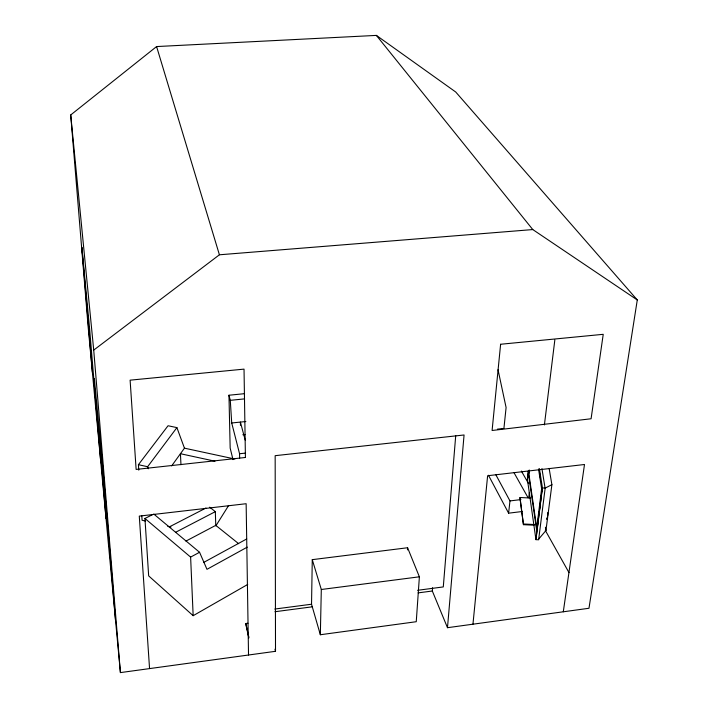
<?xml version="1.0" encoding="UTF-8"?>
<svg xmlns="http://www.w3.org/2000/svg" width="708" height="708" viewBox="0 0 708 708"><rect width="100%" height="100%" fill="white"/><g stroke="black" fill="none" stroke-linecap="round" stroke-linejoin="round"><path stroke-width="1.06" d="M311.538 604.225L312.272 559.656L407.587 547.744L419.384 576.808L416.251 621.712L320.343 634.74L311.538 604.225L274.793 609.048M320.343 634.74L321.308 589.499L312.272 559.656M407.445 549.904L407.587 547.744M447.483 627.695L464.067 434.978L275.164 455.678L275.509 651.307L120.413 672.6L88.146 326.839L70.72 114.944L156.592 46.56L376.382 35.4L455.713 91.996L637.28 299.962L588.976 608.269L447.483 627.695L432.322 591.012L432.579 587.711M455.722 435.632L443.288 586.923L417.623 590.295M472.953 624.199L487.626 475.732L584.498 464.501L563.294 611.792M522.336 511.503L508.61 513.176L509.972 500.919L495.901 474.856M530.469 498.016L520.035 497.503L519.955 498.175L523.451 524.672L534.124 525.203M527.354 479.626L528.38 470.979M528.46 470.82L527.433 479.546L535.947 539.646L538.62 539.788L545.178 488.06L542.443 487.927L539.363 468.572M538.531 469.041L541.629 488.679L536.531 529.442L528.557 474.555L529.071 470.183M536.814 528.389L528.973 474.572L529.487 470.2M523.451 524.672L520.035 497.503M528.734 497.653L529.345 492.485M544.399 424.924L554.842 339.911M537.514 525.168L537.779 523.026M538.186 519.805L538.452 517.663M538.859 514.442L539.124 512.3M539.531 509.079L539.797 506.937M540.337 502.645L540.611 500.503M541.009 497.281L541.284 495.131M541.682 491.918L541.956 489.768M535.947 539.018L542.346 488.016L535.947 539.646M538.62 539.151L545.939 530.549L551.895 484.679L549.125 468.386M215.852 525.885L228.649 505.477M171.655 465.908L184.452 448.164L176.903 427.614L168.044 425.747L138.414 464.696L138.777 470.139M148.397 468.758L147.618 466.731L176.903 427.614M120.413 672.6L93.722 350.106L219.409 254.791L532.788 229.569L637.28 299.962M152.778 514.53L144.945 518.468L148.662 575.878L193.16 615.695L247.72 584.445M247.269 547.134L206.975 569.32L199.559 552.284L153.76 514.035M203.603 562.479L246.703 538.965M193.16 615.695L190.62 557.099L199.559 552.284M185.947 541.089L215.754 525.354L215.338 511.645L209.674 507.176M175.628 532.283L215.338 511.645M169.239 526.938L205.966 508.025M551.895 484.679L545.089 488.148L541.93 468.599M248.835 637.988L245.853 624.385L245.835 623.518L247.942 623.235M274.961 611.73L312.113 606.836M418.118 592.879L432.322 591.012M321.308 589.499L419.384 576.808M509.972 500.919L520.929 499.6M244.34 393.692L228.958 395.232L230.286 400.33L231.711 422.986L239.561 453.74L245.57 453.093M497.441 429.145L503.919 428.437L506.096 407.525L498.025 369.718M242.817 434.756L245.003 434.526M231.711 422.986L245.862 421.517M230.286 400.33L244.561 398.887M541.629 488.679L542.089 488.697M523.531 523.991L534.283 524.531M184.452 448.164L234.888 459.032M214.984 461.209L180.443 453.722L180.956 464.731M138.414 464.696L147.618 466.731M145.299 521.017L142.087 520.265L141.804 515.902M167.752 526.292L170.964 527.044M215.754 525.354L238.649 543.682M144.945 518.468L190.62 557.099M376.382 35.4L532.788 229.569M521.38 471.059L528.451 483.44M514.043 472.749L528.071 497.724M545.275 530.301L569.011 572.657M488.458 475.236L508.61 513.176M156.592 46.56L219.409 254.791M245.189 440.066L240.401 422.083L240.463 425.313M232.994 459.607L230.162 448.084L228.958 395.232M274.987 649.174L275.509 651.307M245.835 623.518L248.818 637.12M539.496 472.333L539.841 474.51M540.186 476.696L540.531 478.882M545.425 527.265L545.939 530.549M70.72 114.944L93.722 350.106M100.828 462.713L89.553 328.167L81.871 247.349L92.385 372.222M115.519 620.155L103.156 471.324L94.35 378.612L106.041 518.61M149.556 668.6L139.281 516.105L246.145 503.715L248.526 655.006M239.561 453.74L239.64 458.138M547.461 517.194A36.046 22.072 8.9 0 1 546.841 519.46M547.39 517.283A36.055 22.063 8.9 0 1 546.93 518.778M547.691 512.619A36.055 22.063 8.9 0 1 547.665 515.751M500.618 344.256L492.095 430.491L591.083 418.764L603.234 334.318L500.618 344.256M245.419 457.474L136.131 469.422L130.113 380.161L244.03 369.125L245.419 457.474"/></g></svg>
